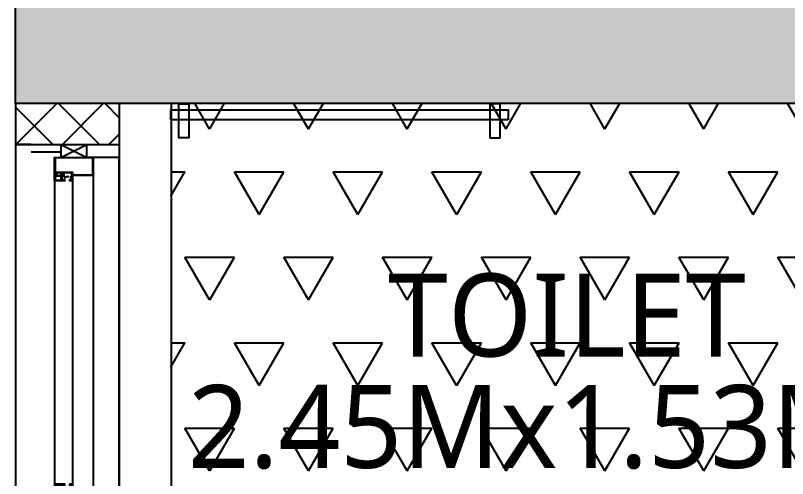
# Model space of a CAD drawing. Header units: millimetres. Extents: x 2061841 to 105821645, y -77612 to 48520811.
# Drawn here: x 105733741 to 105735229, y 48447378 to 48448272 of the extents above; entities that cross this region are included whole.
import ezdxf

# ---------------------------------------------------------------- set-up
doc = ezdxf.new("R2010")
doc.units = ezdxf.units.MM
doc.header["$LTSCALE"] = 10
doc.header["$MEASUREMENT"] = 0
for name, color, linetype in [('A-ANNO-LABL', 140, 'Continuous'), ('A-GLAZ-FRAM', 74, 'Continuous'), ('A-WALL', 3, 'Continuous'), ('A-WALL-CILL', 140, 'Continuous'), ('A-WALL-FNSH', 8, 'Continuous'), ('A-WALL-PATT', 54, 'Continuous'), ('AP-SANR-FIXT', 74, 'Continuous'), ('AS-COLS', 2, 'Continuous'), ('S-BEAM', 4, 'Continuous'), ('S-OPENING', 6, 'Continuous'), ('S-Sunk', 8, 'Continuous'), ('xr_TDT02_Toilet_01_settingout$0$A-ELEV-FINE', 8, 'Continuous')]:
    doc.layers.add(name, color=color, linetype=linetype)
doc.layers.add('S-STRCOL HATCH', color=33, linetype='Continuous', lineweight=9)
doc.styles.add('Lucida SU', font='l_10646.ttf')

# ---------------------------------------------------------------- blocks, each defined once
blk = doc.blocks.new('xr_TDT02_Toilet_01_settingout$0$i dont know')
at = {"layer": 'AP-SANR-FIXT', "ltscale": 0.2, "elevation": 0}
for points in [[(19568.4, 3434), (19588.3, 3434), (19588.3, 3368.5), (19568.4, 3368.5)], [(20188.3, 3434), (20168.5, 3434), (20168.5, 3368.5), (20188.3, 3368.5)]]:
    blk.add_lwpolyline(points, close=True, dxfattribs=at)
at = {"layer": 'AP-SANR-FIXT', "ltscale": 0.2}
blk.add_lwpolyline([(19553.3, 3403), (20203.3, 3403), (20203.3, 3422.5), (19553.3, 3422.5)], close=True, dxfattribs=at)
blk = doc.blocks.new('Win clip')
for points in [[(14, 1.1), (14, 9), (17.6, 9), (17.6, 7.8), (18.8, 7.8), (18.8, 9), (20, 9), (20, 10.2), (0, 10.2), (0, 0), (3.4, 0), (3.4, -1.2), (2, -1.2), (2, -2.4), (4.6, -2.4), (4.6, 0), (16.8, 0), (16.8, -1.2), (15.4, -1.2), (15.4, -2.4), (18, -2.4), (18, 1.1)], [(1.2, 9), (12.7, 9), (12.7, 1.1), (1.2, 1.1)]]:
    blk.add_lwpolyline(points, close=True)
at = {"layer": 'Defpoints'}
blk.add_line((28, 2.7), (22, 2.7), dxfattribs=at)
blk = doc.blocks.new('*U702')
for p, q in [((70.2, 100.1), (665.8, 100.1)), ((70.4, 65.4), (666, 65.4)), ((60, 25.1), (665.8, 25.1))]:
    blk.add_line(p, q)
at = {"color": 251}
for p, q in [((0, 87.6), (25, 87.6)), ((25, 87.6), (0, 37.6)), ((0, 87.6), (25, 37.6)), ((725.8, 87.6), (700.8, 87.6)), ((700.8, 87.6), (725.8, 37.6)), ((725.8, 87.6), (700.8, 37.6)), ((25, 37.6), (0, 37.6)), ((700.8, 37.6), (725.8, 37.6))]:
    blk.add_line(p, q, dxfattribs=at)
for points in [[(62.5, 70.1), (62.5, 66.6), (55, 66.6), (55, 85.3), (58.8, 85.3), (58.8, 83.6), (60, 83.6), (60, 88.4), (58.8, 88.4), (58.8, 86.7), (55, 86.7), (55, 98.8), (58.8, 98.8), (58.8, 97.1), (60, 97.1), (60, 100.1), (25, 100.1), (25, 25.1), (60, 25.1), (60, 65.4), (70, 65.4), (70, 70.1)], [(663.3, 70.1), (663.3, 66.6), (670.8, 66.6), (670.8, 85.3), (667, 85.3), (667, 83.6), (665.8, 83.6), (665.8, 88.4), (667, 88.4), (667, 86.7), (670.8, 86.7), (670.8, 98.8), (667, 98.8), (667, 97.1), (665.8, 97.1), (665.8, 100.1), (700.8, 100.1), (700.8, 25.1), (665.8, 25.1), (665.8, 65.4), (655.8, 65.4), (655.8, 70.1)], [(69, 69.1), (67.8, 69.1), (67.8, 70.1), (70, 70.1), (67.8, 70.1), (67.8, 69.1), (69, 69.1), (69, 66.6), (63.5, 66.6), (63.5, 69.1)], [(656.8, 69.1), (658, 69.1), (658, 70.1), (655.8, 70.1), (658, 70.1), (658, 69.1), (656.8, 69.1), (656.8, 66.6), (662.3, 66.6), (662.3, 69.1)]]:
    blk.add_lwpolyline(points)
for points in [[(58.8, 26.3), (26.2, 26.3), (26.2, 98.9), (53.8, 98.9), (53.8, 65.4), (58.8, 65.4)], [(667, 26.3), (699.6, 26.3), (699.6, 98.9), (672, 98.9), (672, 65.4), (667, 65.4)], [(64.7, 80.1), (64.7, 79.1), (63.5, 79.1), (64.7, 79.1), (64.7, 80.1), (62.5, 80.1)], [(661.1, 80.1), (661.1, 79.1), (662.3, 79.1), (661.1, 79.1), (661.1, 80.1), (663.3, 80.1)]]:
    blk.add_lwpolyline(points, close=True)
at = {"layer": 'A-WALL-CILL'}
blk.add_line((700.8, -25), (25, -25), dxfattribs=at)
blk.add_lwpolyline([(0, 145.1), (0, 175.1), (725.8, 175.1), (725.8, 145.1)], dxfattribs=at)
at = {"layer": 'A-WALL-FNSH'}
for p, q in [((14.8, 87.6), (14.8, 145.1)), ((711, 87.6), (711, 145.1)), ((25, -25), (25, 35.1)), ((700.8, -25), (700.8, 35.1))]:
    blk.add_line(p, q, dxfattribs=at)
at = {"rotation": 270}
blk.add_blockref('Win clip', (60, 100.1), dxfattribs=at)
at = {"xscale": -1, "rotation": 90}
blk.add_blockref('Win clip', (665.8, 100.1), dxfattribs=at)
blk = doc.blocks.new('TOWER-A TYPICAL FLOOR FRAMING PLAN N')
at = {"layer": 'A-WALL-PATT'}
h = blk.add_hatch(dxfattribs=at)
h.set_pattern_fill('ANSI37', color=8, scale=20, angle=90)
h.set_pattern_definition([(135, (101917572.24, 48122568.903), (-44.9012806, -44.9012806), []), (225, (101917572.24, 48122568.903), (44.9012806, -44.9012806), [])])
h.paths.add_polyline_path([(102970740.4, 48546037.3), (102970940.4, 48546037.3), (102970940.4, 48546116.3), (102970740.4, 48546116.3)])
h.paths.add_polyline_path([(102971940.4, 48543687.2), (102972140.4, 48543687.2), (102972140.4, 48544491.3), (102974590.4, 48544491.3), (102974590.4, 48543738), (102974690.4, 48543738), (102974690.4, 48544491.3), (102974790.5, 48544491.3), (102974790.5, 48544591.3), (102974690.4, 48544591.3), (102974690.4, 48545191.3), (102974590.4, 48545191.3), (102974590.4, 48544591.3), (102973490.4, 48544591.3), (102973490.4, 48545212.2), (102973390.4, 48545212.2), (102973390.4, 48544591.3), (102970940.4, 48544591.3), (102970940.4, 48545311.5), (102970740.5, 48545311.5), (102970740.6, 48544391.3), (102971940.4, 48544391.3)])
h.paths.add_polyline_path([(102972140.4, 48543037.2), (102971940.4, 48543037.2), (102971940.4, 48542941.3), (102970740.9, 48542941.3), (102970741.4, 48539691.3), (102970941.4, 48539691.3), (102970940.9, 48542741.3), (102973465.5, 48542741.3), (102973465.5, 48542841.3), (102972140.4, 48542841.3)])
at = {"layer": 'S-STRCOL HATCH'}
h = blk.add_hatch(color=256, dxfattribs=at)
h.dxf.hatch_style = 1
h.paths.add_polyline_path([(102970740.4, 48546116.3), (102970740.4, 48546436.3), (102972260.4, 48546436.3), (102972260.4, 48546116.3)])
at = {"layer": 'S-Sunk'}
h = blk.add_hatch(dxfattribs=at)
h.set_pattern_fill('TRIANG', color=8, scale=20, style=0)
h.set_pattern_definition([(60, (310081.56, 0), (-95.24999982, 164.97783931), [95.25, -95.25]), (120, (310081.56, 0), (-190.49999982, 1e-07), [95.25, -95.25]), (0, (310033.94, 82.49), (95.25, 164.9778392), [95.25, -95.25])])
h.paths.add_polyline_path([(102971040.4, 48546115.5), (102974450.2, 48546115.5), (102974450.2, 48544591.3), (102971040.4, 48544591.3)])
at = {"layer": 'A-WALL', "color": 8}
for p, q in [((102970740.4, 48546037.3), (102970940.4, 48546037.3)), ((102970940.4, 48546037.3), (102970940.4, 48545311.5))]:
    blk.add_line(p, q, dxfattribs=at)
at = {"layer": 'A-WALL', "color": 8, "elevation": 0}
for points in [[(102970740.4, 48546116.3), (102970740.4, 48546037.3)], [(102970940.4, 48546116.3), (102970940.4, 48546037.3)]]:
    blk.add_lwpolyline(points, dxfattribs=at)
at = {"layer": 'AS-COLS', "color": 1}
blk.add_lwpolyline([(102970740.4, 48546116.3), (102970740.4, 48546436.3), (102972260.4, 48546436.3), (102972260.4, 48546116.3)], close=True, dxfattribs=at)
at = {"layer": 'S-BEAM'}
for p, q in [((102970740.4, 48546116.3), (102970740.4, 48542941.3)), ((102971040.4, 48546115.5), (102971040.4, 48544591.3))]:
    blk.add_line(p, q, dxfattribs=at)
at = {"layer": 'A-GLAZ-FRAM', "color": 252, "xscale": -1, "rotation": 89.99681499126461}
blk.add_blockref('*U702', (102970915.6, 48546037.3, 0), dxfattribs=at)
at = {"layer": 'xr_TDT02_Toilet_01_settingout$0$A-ELEV-FINE', "linetype": 'Continuous', "xscale": -1, "rotation": 359.9968149912646}
blk.add_blockref('xr_TDT02_Toilet_01_settingout$0$i dont know', (102991243.2, 48542680.7, 0), dxfattribs=at)
at = {"layer": 'A-ANNO-LABL', "color": 252, "style": 'Lucida SU'}
for s, p in [('TOILET', (102971458.3, 48545627.9, 207.4)), ('2.45Mx1.53M', (102971072.5, 48545413, 0))]:
    blk.add_text(s, height=160, dxfattribs=at).set_placement(p)

msp = doc.modelspace()

# ---------------------------------------------------------------- block references
at = {"layer": 'S-OPENING'}
msp.add_blockref('TOWER-A TYPICAL FLOOR FRAMING PLAN N', (2763000.3, -98014.7), dxfattribs=at)

doc.saveas('drawing.dxf')
